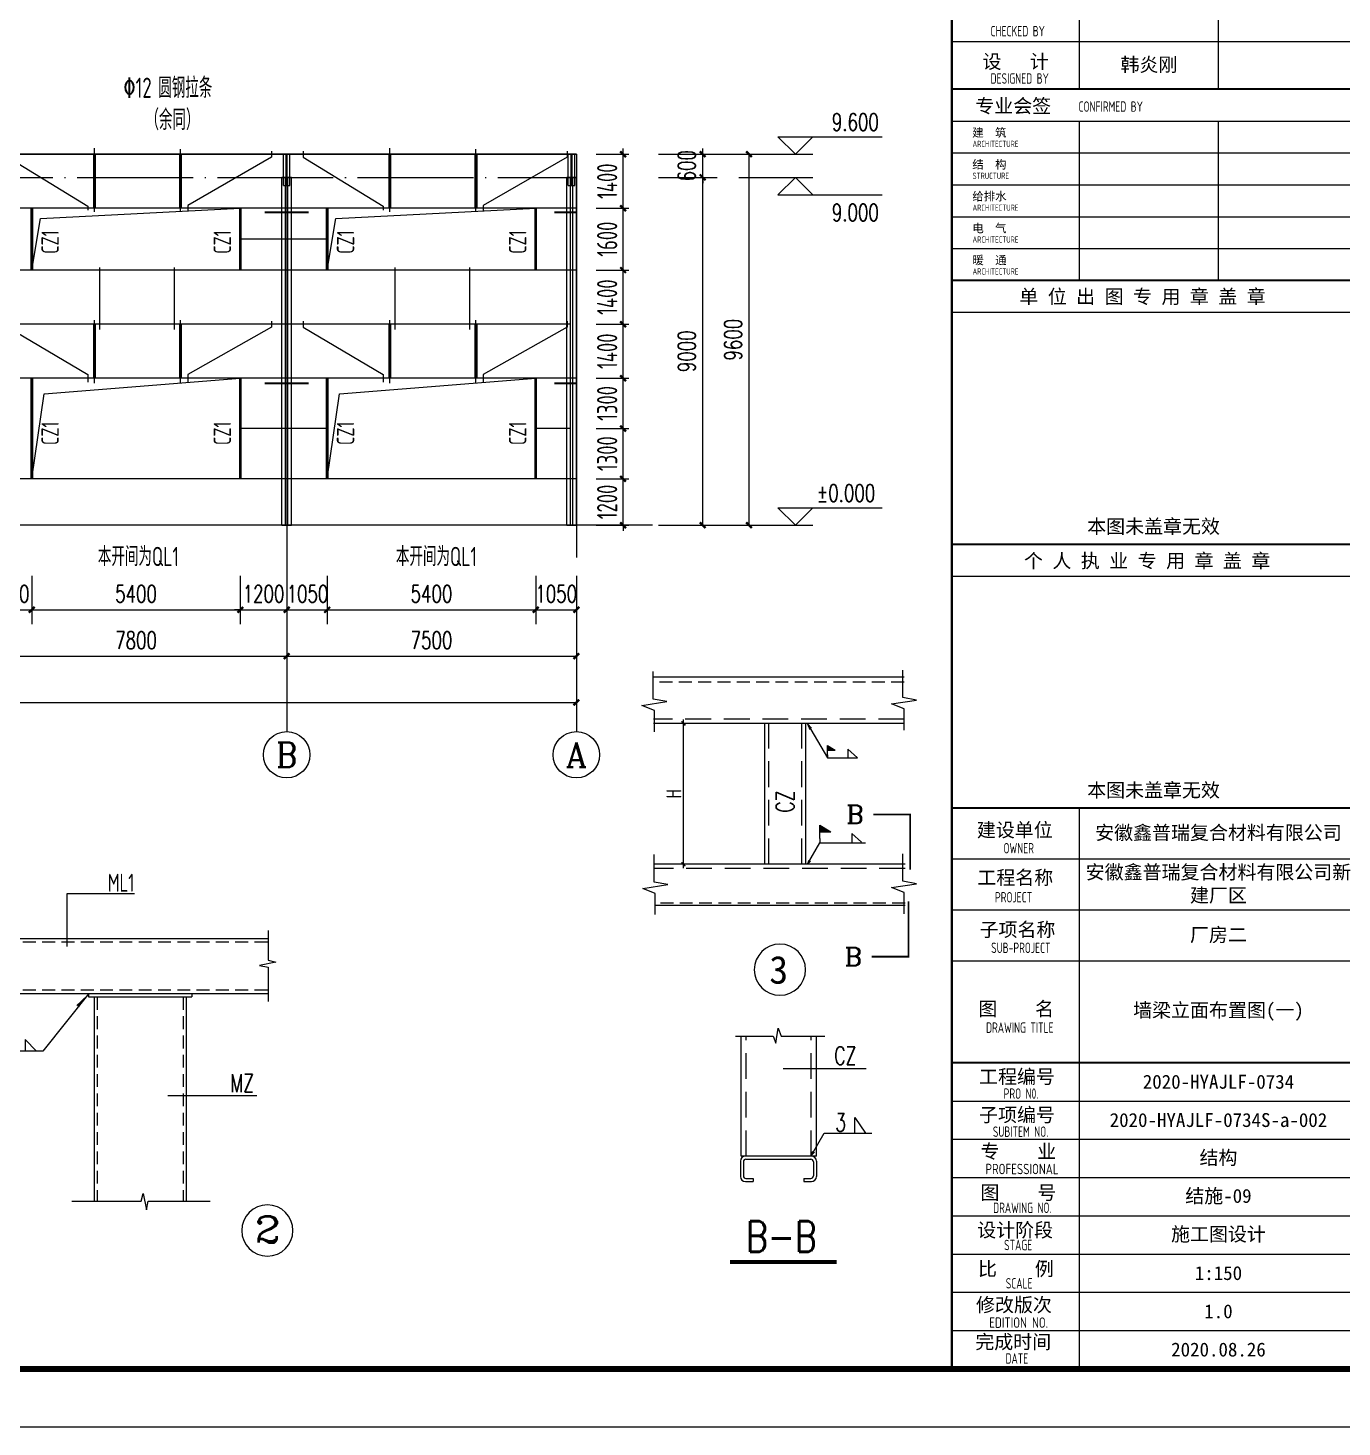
# Model space of a CAD drawing. Header units: millimetres. Extents: x 6950065 to 7140129, y 16284814 to 19754034.
# Drawn here: x 7009174 to 7043196, y 18151127 to 18187329 of the extents above; entities that cross this region are included whole.
import ezdxf
from ezdxf.enums import TextEntityAlignment as Align

# ---------------------------------------------------------------- set-up
doc = ezdxf.new("R2010")
doc.units = ezdxf.units.MM
doc.header["$LTSCALE"] = 1500
doc.header["$MEASUREMENT"] = 0
for name, pattern in [('DASHED', [0.75, 0.5, -0.25]), ('DASHED2', [0.375, 0.25, -0.125]), ('DOTE', [2.42, 2, -0.2, 0.02, -0.2]), ('HIDDEN', [0.375, 0.25, -0.125])]:
    doc.linetypes.add(name, pattern=pattern)
doc.layers.get('Defpoints').update_dxf_attribs({"color": 1})
for name, color, linetype in [('03', 3, 'Continuous'), ('AXIS_外部', 171, 'Continuous'), ('C型钢', 6, 'Continuous'), ('D', 7, 'Continuous'), ('dim', 7, 'Continuous'), ('GY_QZ', 4, 'Continuous'), ('HYTK-GK', 7, 'Continuous'), ('J', 7, 'DASHED2'), ('JI', 7, 'DASHED'), ('L3', 3, 'Continuous'), ('LI', 3, 'Continuous'), ('LS', 2, 'Continuous'), ('PUB_DIM', 161, 'Continuous'), ('PUB_TEXT', 7, 'Continuous'), ('PUB_TITLE', 4, 'Continuous'), ('S-TEXT', 7, 'Continuous'), ('TEXT', 7, 'Continuous'), ('TK', 4, 'Continuous'), ('屋面隅撑', 7, 'Continuous'), ('檩条拉条', 253, 'Continuous'), ('钢梁', 27, 'Continuous')]:
    doc.layers.add(name, color=color, linetype=linetype)
doc.styles.add('_TCH_AXIS', font='COMPLEX', dxfattribs={"bigfont": 'GBCBIG'})
doc.styles.add('_TCH_DIM', font='SIMPLEX', dxfattribs={"bigfont": 'GBCBIG'})
doc.styles.add('_TCH_DIM_T3', font='SIMPLEX', dxfattribs={"width": 0.705882, "bigfont": 'GBCBIG'})
doc.styles.add('_TXT', font='SIMPLEX.shx', dxfattribs={"width": 0.6})
doc.styles.add('COMP', font='COMPLEX.shx', dxfattribs={"bigfont": 'hztxt'})
doc.styles.add('ROMANS', font='romans', dxfattribs={"width": 0.65, "height": 231.275})
doc.styles.add('TSSD_Dimension', font='Tssdeng.shx', dxfattribs={"width": 0.7, "bigfont": 'hztxt.shx'})
doc.styles.add('TSSD_Label', font='Tssdeng.shx', dxfattribs={"width": 0.7, "bigfont": 'hztxt.shx'})
doc.styles.add('TSSD_REIN', font='tssdeng.shx', dxfattribs={"width": 0.7, "bigfont": 'tssdchn.shx'})
doc.styles.add('图签宋体', font='', dxfattribs={"height": 300})
doc.styles.get('图签宋体').set_extended_font_data('NSimSun')
doc.dimstyles.new('_TCH_ARCH&&150', dxfattribs={"dimtxt": 446.25, "dimasz": 150, "dimexe": 375, "dimexo": 450, "dimgap": 189.375, "dimtad": 1, "dimdec": 0, "dimzin": 0, "dimdsep": 46, "dimtxsty": '_TCH_DIM_T3', "dimblk": 'ARCHTICK', "dimcen": 0.09, "dimclrt": 7, "dimazin": 2, "dimtfac": 1, "dimtdec": 0, "dimtix": 1, "dimtmove": 2, "dimatfit": 3, "dimfxl": 0, "dimtolj": 1, "dimtzin": 0, "dimarcsym": 0})
doc.dimstyles.new('TSSD_150_150', dxfattribs={"dimtxt": 525, "dimasz": 150, "dimexe": 150, "dimexo": 375, "dimgap": 150, "dimtad": 1, "dimdec": 0, "dimzin": 0, "dimdsep": 46, "dimtxsty": 'TSSD_Dimension', "dimblk": 'ARCHTICK', "dimcen": 0, "dimdle": 150, "dimclrt": 7, "dimadec": 0, "dimazin": 0, "dimtfac": 1, "dimtdec": 0, "dimtix": 1, "dimtmove": 2, "dimatfit": 3, "dimfxl": 0, "dimtolj": 1, "dimtzin": 0, "dimarcsym": 0})

# ---------------------------------------------------------------- blocks, each defined once
blk = doc.blocks.new('23432423424242')
at = {"layer": '钢梁', "color": 4}
for p, q in [((1579435, -175582), (1579435, -174770)), ((1579435, -174770), (1579601, -174770)), ((1579505, -175582), (1579505, -174770)), ((1579531, -175582), (1579531, -174770)), ((1579601, -175582), (1579601, -174770)), ((1579435, -175582), (1579601, -175582))]:
    blk.add_line(p, q, dxfattribs=at)
at = {"layer": '钢梁'}
for p, q in [((1579393, -184370), (1579393, -175370)), ((1579643, -175370), (1579393, -175370)), ((1579488, -184370), (1579488, -175370)), ((1579548, -184370), (1579548, -175370)), ((1579643, -184370), (1579643, -175370)), ((1579393, -184370), (1579643, -184370)), ((1579393, -184370), (1579643, -184370))]:
    blk.add_line(p, q, dxfattribs=at)
blk = doc.blocks.new('GDHFHGFH')
for p, q in [((5358760, 18537038), (5358760, 18538681)), ((5360988, 18537046), (5360988, 18538657)), ((5358896, 18533985), (5358896, 18535591)), ((5360833, 18533985), (5360833, 18535591)), ((5358760, 18532598), (5358760, 18534232)), ((5360988, 18532606), (5360988, 18534232))]:
    blk.add_line(p, q)
for points in [[(5356517, 18538604), (5356517, 18538448), (5358586, 18537185), (5358586, 18537075)], [(5363347, 18538604), (5363347, 18538448), (5361175, 18537194), (5361175, 18537072)], [(5356517, 18534204), (5356517, 18534048), (5358586, 18532822), (5358586, 18532630)], [(5363347, 18534204), (5363347, 18534048), (5361175, 18532822), (5361175, 18532630)]]:
    blk.add_lwpolyline(points)
at = {"layer": '檩条拉条', "color": 2, "const_width": 80}
for points in [[(5358760, 18537126), (5358760, 18538526)], [(5360988, 18537126), (5360988, 18538526)], [(5358760, 18532726), (5358760, 18534126)], [(5360988, 18532726), (5360988, 18534126)]]:
    blk.add_lwpolyline(points, dxfattribs=at)
blk = doc.blocks.new('_ArchTick')
at = {"color": 0, "linetype": 'ByBlock', "const_width": 0.4}
blk.add_lwpolyline([(-0.5, -0.5), (0.5, 0.5)], dxfattribs=at)
blk = doc.blocks.new('*D124')
at = {"layer": 'Defpoints', "color": 0}
for p in [(7023512, 18175664), (7024582, 18175664), (7023512, 18174464)]:
    blk.add_point(p, dxfattribs=at)
at = {"layer": 'dim', "color": 0, "lineweight": -2}
for p, q in [((7023887, 18175664), (7024732, 18175664)), ((7024582, 18175664), (7024582, 18175814)), ((7024582, 18174464), (7024582, 18175664)), ((7023887, 18174464), (7024732, 18174464)), ((7024582, 18174464), (7024582, 18174314))]:
    blk.add_line(p, q, dxfattribs=at)
at = {"layer": 'dim', "color": 0, "lineweight": -2, "xscale": 150, "yscale": 150, "zscale": 150}
for p, rotation in [((7024582, 18175664), 270), ((7024582, 18174464), 90)]:
    blk.add_blockref('_ArchTick', p, dxfattribs=dict(at, rotation=rotation))
at = {"layer": 'dim', "color": 7, "insert": (7024170, 18175064), "char_height": 525, "attachment_point": 5, "rotation": 90, "style": 'TSSD_Dimension'}
blk.add_mtext('\\A1;1200', dxfattribs=at)
blk = doc.blocks.new('*D125')
at = {"layer": 'Defpoints', "color": 0}
for p in [(7023512, 18176964), (7024582, 18176964), (7023512, 18175664)]:
    blk.add_point(p, dxfattribs=at)
at = {"layer": 'dim', "color": 0, "lineweight": -2}
for p, q in [((7024582, 18175514), (7024582, 18177114)), ((7023887, 18176964), (7024732, 18176964)), ((7023887, 18175664), (7024732, 18175664))]:
    blk.add_line(p, q, dxfattribs=at)
at = {"layer": 'dim', "color": 0, "lineweight": -2, "xscale": 150, "yscale": 150, "zscale": 150}
for p, rotation in [((7024582, 18176964), 90), ((7024582, 18175664), 270)]:
    blk.add_blockref('_ArchTick', p, dxfattribs=dict(at, rotation=rotation))
at = {"layer": 'dim', "color": 7, "insert": (7024170, 18176314), "char_height": 525, "attachment_point": 5, "rotation": 90, "style": 'TSSD_Dimension'}
blk.add_mtext('\\A1;1300', dxfattribs=at)
blk = doc.blocks.new('*D126')
at = {"layer": 'Defpoints', "color": 0}
for p in [(7023512, 18178264), (7024582, 18178264), (7023512, 18176964)]:
    blk.add_point(p, dxfattribs=at)
at = {"layer": 'dim', "color": 0, "lineweight": -2}
for p, q in [((7023887, 18178264), (7024732, 18178264)), ((7024582, 18176814), (7024582, 18178414)), ((7023887, 18176964), (7024732, 18176964))]:
    blk.add_line(p, q, dxfattribs=at)
at = {"layer": 'dim', "color": 0, "lineweight": -2, "xscale": 150, "yscale": 150, "zscale": 150}
for p, rotation in [((7024582, 18178264), 90), ((7024582, 18176964), 270)]:
    blk.add_blockref('_ArchTick', p, dxfattribs=dict(at, rotation=rotation))
at = {"layer": 'dim', "color": 7, "insert": (7024170, 18177614), "char_height": 525, "attachment_point": 5, "rotation": 90, "style": 'TSSD_Dimension'}
blk.add_mtext('\\A1;1300', dxfattribs=at)
blk = doc.blocks.new('*D127')
at = {"layer": 'Defpoints', "color": 0}
for p in [(7023512, 18179664), (7024582, 18179664), (7023512, 18178264)]:
    blk.add_point(p, dxfattribs=at)
at = {"layer": 'dim', "color": 0, "lineweight": -2}
for p, q in [((7023887, 18179664), (7024732, 18179664)), ((7024582, 18178114), (7024582, 18179814)), ((7023887, 18178264), (7024732, 18178264))]:
    blk.add_line(p, q, dxfattribs=at)
at = {"layer": 'dim', "color": 0, "lineweight": -2, "xscale": 150, "yscale": 150, "zscale": 150}
for p, rotation in [((7024582, 18179664), 90), ((7024582, 18178264), 270)]:
    blk.add_blockref('_ArchTick', p, dxfattribs=dict(at, rotation=rotation))
at = {"layer": 'dim', "color": 7, "insert": (7024170, 18178964), "char_height": 525, "attachment_point": 5, "rotation": 90, "style": 'TSSD_Dimension'}
blk.add_mtext('\\A1;1400', dxfattribs=at)
blk = doc.blocks.new('*D128')
at = {"layer": 'Defpoints', "color": 0}
for p in [(7023512, 18181064), (7024582, 18181064), (7023512, 18179664)]:
    blk.add_point(p, dxfattribs=at)
at = {"layer": 'dim', "color": 0, "lineweight": -2}
for p, q in [((7023887, 18181064), (7024732, 18181064)), ((7024582, 18179514), (7024582, 18181214)), ((7023887, 18179664), (7024732, 18179664))]:
    blk.add_line(p, q, dxfattribs=at)
at = {"layer": 'dim', "color": 0, "lineweight": -2, "xscale": 150, "yscale": 150, "zscale": 150}
for p, rotation in [((7024582, 18181064), 90), ((7024582, 18179664), 270)]:
    blk.add_blockref('_ArchTick', p, dxfattribs=dict(at, rotation=rotation))
at = {"layer": 'dim', "color": 7, "insert": (7024170, 18180364), "char_height": 525, "attachment_point": 5, "rotation": 90, "style": 'TSSD_Dimension'}
blk.add_mtext('\\A1;1400', dxfattribs=at)
blk = doc.blocks.new('*D129')
at = {"layer": 'Defpoints', "color": 0}
for p in [(7023512, 18182664), (7024582, 18182664), (7023512, 18181064)]:
    blk.add_point(p, dxfattribs=at)
at = {"layer": 'dim', "color": 0, "lineweight": -2}
for p, q in [((7023887, 18182664), (7024732, 18182664)), ((7024582, 18180914), (7024582, 18182814)), ((7023887, 18181064), (7024732, 18181064))]:
    blk.add_line(p, q, dxfattribs=at)
at = {"layer": 'dim', "color": 0, "lineweight": -2, "xscale": 150, "yscale": 150, "zscale": 150}
for p, rotation in [((7024582, 18182664), 90), ((7024582, 18181064), 270)]:
    blk.add_blockref('_ArchTick', p, dxfattribs=dict(at, rotation=rotation))
at = {"layer": 'dim', "color": 7, "insert": (7024170, 18181864), "char_height": 525, "attachment_point": 5, "rotation": 90, "style": 'TSSD_Dimension'}
blk.add_mtext('\\A1;1600', dxfattribs=at)
blk = doc.blocks.new('*D1228')
at = {"layer": 'Defpoints', "color": 0}
for p in [(7023512, 18184064), (7024582, 18184064), (7023512, 18182664)]:
    blk.add_point(p, dxfattribs=at)
at = {"layer": 'dim', "color": 0, "lineweight": -2}
for p, q in [((7023887, 18184064), (7024732, 18184064)), ((7024582, 18182514), (7024582, 18184214)), ((7023887, 18182664), (7024732, 18182664))]:
    blk.add_line(p, q, dxfattribs=at)
at = {"layer": 'dim', "color": 0, "lineweight": -2, "xscale": 150, "yscale": 150, "zscale": 150}
for p, rotation in [((7024582, 18184064), 90), ((7024582, 18182664), 270)]:
    blk.add_blockref('_ArchTick', p, dxfattribs=dict(at, rotation=rotation))
at = {"layer": 'dim', "color": 7, "insert": (7024170, 18183364), "char_height": 525, "attachment_point": 5, "rotation": 90, "style": 'TSSD_Dimension'}
blk.add_mtext('\\A1;1400', dxfattribs=at)
blk = doc.blocks.new('*D145')
at = {"layer": 'AXIS_外部', "color": 0, "lineweight": -2}
for p, q in [((7015872, 18173156), (7015872, 18171899)), ((7016922, 18173156), (7016922, 18171899)), ((7015872, 18172274), (7016922, 18172274))]:
    blk.add_line(p, q, dxfattribs=at)
at = {"layer": 'Defpoints', "color": 0}
for p in [(7015872, 18173606), (7016922, 18173606), (7016922, 18172274)]:
    blk.add_point(p, dxfattribs=at)
at = {"layer": 'AXIS_外部', "color": 0, "lineweight": -2, "xscale": 150, "yscale": 150, "zscale": 150, "rotation": 180}
blk.add_blockref('_ArchTick', (7015872, 18172274), dxfattribs=at)
at = {"layer": 'AXIS_外部', "color": 0, "lineweight": -2, "xscale": 150, "yscale": 150, "zscale": 150}
blk.add_blockref('_ArchTick', (7016922, 18172274), dxfattribs=at)
at = {"layer": 'AXIS_外部', "color": 7, "insert": (7016411, 18172687), "char_height": 446.2, "attachment_point": 5, "style": '_TCH_DIM_T3'}
blk.add_mtext('\\A1;1050', dxfattribs=at)
blk = doc.blocks.new('*D146')
at = {"layer": 'AXIS_外部', "color": 0, "lineweight": -2}
for p, q in [((7016922, 18173156), (7016922, 18171899)), ((7022322, 18173156), (7022322, 18171899)), ((7016922, 18172274), (7022322, 18172274))]:
    blk.add_line(p, q, dxfattribs=at)
at = {"layer": 'Defpoints', "color": 0}
for p in [(7016922, 18173606), (7022322, 18173606), (7022322, 18172274)]:
    blk.add_point(p, dxfattribs=at)
at = {"layer": 'AXIS_外部', "color": 0, "lineweight": -2, "xscale": 150, "yscale": 150, "zscale": 150, "rotation": 180}
blk.add_blockref('_ArchTick', (7016922, 18172274), dxfattribs=at)
at = {"layer": 'AXIS_外部', "color": 0, "lineweight": -2, "xscale": 150, "yscale": 150, "zscale": 150}
blk.add_blockref('_ArchTick', (7022322, 18172274), dxfattribs=at)
at = {"layer": 'AXIS_外部', "color": 7, "insert": (7019622, 18172687), "char_height": 446.2, "attachment_point": 5, "style": '_TCH_DIM_T3'}
blk.add_mtext('\\A1;5400', dxfattribs=at)
blk = doc.blocks.new('*D147')
at = {"layer": 'AXIS_外部', "color": 0, "lineweight": -2}
for p, q in [((7022322, 18173156), (7022322, 18171899)), ((7023372, 18173156), (7023372, 18171899)), ((7022322, 18172274), (7023372, 18172274))]:
    blk.add_line(p, q, dxfattribs=at)
at = {"layer": 'Defpoints', "color": 0}
for p in [(7022322, 18173606), (7023372, 18173606), (7023372, 18172274)]:
    blk.add_point(p, dxfattribs=at)
at = {"layer": 'AXIS_外部', "color": 0, "lineweight": -2, "xscale": 150, "yscale": 150, "zscale": 150, "rotation": 180}
blk.add_blockref('_ArchTick', (7022322, 18172274), dxfattribs=at)
at = {"layer": 'AXIS_外部', "color": 0, "lineweight": -2, "xscale": 150, "yscale": 150, "zscale": 150}
blk.add_blockref('_ArchTick', (7023372, 18172274), dxfattribs=at)
at = {"layer": 'AXIS_外部', "color": 7, "insert": (7022851, 18172687), "char_height": 446.2, "attachment_point": 5, "style": '_TCH_DIM_T3'}
blk.add_mtext('\\A1;1050', dxfattribs=at)
blk = doc.blocks.new('*D154')
at = {"layer": 'AXIS_外部', "color": 0, "lineweight": -2}
for p, q in [((7008072, 18173156), (7008072, 18171899)), ((7009272, 18173156), (7009272, 18171899)), ((7008072, 18172274), (7007922, 18172274)), ((7008072, 18172274), (7009272, 18172274)), ((7009272, 18172274), (7009422, 18172274))]:
    blk.add_line(p, q, dxfattribs=at)
at = {"layer": 'Defpoints', "color": 0}
for p in [(7008072, 18173606), (7009272, 18173606), (7009272, 18172274)]:
    blk.add_point(p, dxfattribs=at)
at = {"layer": 'AXIS_外部', "color": 0, "lineweight": -2, "xscale": 150, "yscale": 150, "zscale": 150}
blk.add_blockref('_ArchTick', (7008072, 18172274), dxfattribs=at)
at = {"layer": 'AXIS_外部', "color": 0, "lineweight": -2, "xscale": 150, "yscale": 150, "zscale": 150, "rotation": 180}
blk.add_blockref('_ArchTick', (7009272, 18172274), dxfattribs=at)
at = {"layer": 'AXIS_外部', "color": 7, "insert": (7008672, 18172687), "char_height": 446.2, "attachment_point": 5, "style": '_TCH_DIM_T3'}
blk.add_mtext('\\A1;1200', dxfattribs=at)
blk = doc.blocks.new('*D155')
at = {"layer": 'AXIS_外部', "color": 0, "lineweight": -2}
for p, q in [((7009272, 18173156), (7009272, 18171899)), ((7014672, 18173156), (7014672, 18171899)), ((7009272, 18172274), (7014672, 18172274))]:
    blk.add_line(p, q, dxfattribs=at)
at = {"layer": 'Defpoints', "color": 0}
for p in [(7009272, 18173606), (7014672, 18173606), (7014672, 18172274)]:
    blk.add_point(p, dxfattribs=at)
at = {"layer": 'AXIS_外部', "color": 0, "lineweight": -2, "xscale": 150, "yscale": 150, "zscale": 150, "rotation": 180}
blk.add_blockref('_ArchTick', (7009272, 18172274), dxfattribs=at)
at = {"layer": 'AXIS_外部', "color": 0, "lineweight": -2, "xscale": 150, "yscale": 150, "zscale": 150}
blk.add_blockref('_ArchTick', (7014672, 18172274), dxfattribs=at)
at = {"layer": 'AXIS_外部', "color": 7, "insert": (7011972, 18172687), "char_height": 446.2, "attachment_point": 5, "style": '_TCH_DIM_T3'}
blk.add_mtext('\\A1;5400', dxfattribs=at)
blk = doc.blocks.new('*D156')
at = {"layer": 'AXIS_外部', "color": 0, "lineweight": -2}
for p, q in [((7014672, 18173156), (7014672, 18171899)), ((7015872, 18173156), (7015872, 18171899)), ((7014672, 18172274), (7014522, 18172274)), ((7014672, 18172274), (7015872, 18172274)), ((7015872, 18172274), (7016022, 18172274))]:
    blk.add_line(p, q, dxfattribs=at)
at = {"layer": 'Defpoints', "color": 0}
for p in [(7014672, 18173606), (7015872, 18173606), (7015872, 18172274)]:
    blk.add_point(p, dxfattribs=at)
at = {"layer": 'AXIS_外部', "color": 0, "lineweight": -2, "xscale": 150, "yscale": 150, "zscale": 150}
blk.add_blockref('_ArchTick', (7014672, 18172274), dxfattribs=at)
at = {"layer": 'AXIS_外部', "color": 0, "lineweight": -2, "xscale": 150, "yscale": 150, "zscale": 150, "rotation": 180}
blk.add_blockref('_ArchTick', (7015872, 18172274), dxfattribs=at)
at = {"layer": 'AXIS_外部', "color": 7, "insert": (7015272, 18172687), "char_height": 446.2, "attachment_point": 5, "style": '_TCH_DIM_T3'}
blk.add_mtext('\\A1;1200', dxfattribs=at)
blk = doc.blocks.new('421SWSSSS')
blk.add_line((8045775, 20746693), (8043188, 20746693))
at = {"const_width": 52.3}
blk.add_lwpolyline([(8045337, 20742767, 1), (8046830, 20742767, 1)], format="xyb", close=True, dxfattribs=at)
at = {"layer": '03'}
for p, q in [((8040252, 20751036), (8040252, 20752580)), ((8040252, 20752580), (8042213, 20752580)), ((8038399, 20751506), (8038399, 20750635)), ((8046102, 20751506), (8046102, 20750635)), ((8038399, 20751271), (8046102, 20751271)), ((8038399, 20750635), (8038624, 20750579)), ((8046102, 20750635), (8046328, 20750579)), ((8038624, 20750579), (8038148, 20750482)), ((8038148, 20750482), (8038399, 20750434)), ((8038399, 20750434), (8038399, 20749431)), ((8046328, 20750579), (8045851, 20750482)), ((8045851, 20750482), (8046102, 20750434)), ((8046102, 20750434), (8046102, 20749431)), ((8038399, 20749672), (8046102, 20749672)), ((8040885, 20749672), (8039545, 20747992)), ((8040872, 20749672), (8040872, 20749571)), ((8040872, 20749571), (8043882, 20749571)), ((8041039, 20749571), (8041039, 20743619)), ((8043715, 20749571), (8043715, 20743619)), ((8043882, 20749672), (8043882, 20749571)), ((8039027, 20748327), (8039027, 20747992)), ((8039361, 20747992), (8039027, 20748327)), ((8039545, 20747992), (8037582, 20747992)), ((8042409, 20743619), (8042465, 20743844)), ((8042465, 20743844), (8042562, 20743368)), ((8040384, 20743619), (8042409, 20743619)), ((8042562, 20743368), (8042610, 20743619)), ((8042610, 20743619), (8044417, 20743619))]:
    blk.add_line(p, q, dxfattribs=at)
at = {"layer": '03', "linetype": 'HIDDEN'}
for p, q in [((8038399, 20751170), (8046102, 20751170)), ((8038399, 20749772), (8046102, 20749772)), ((8041123, 20749571), (8041123, 20743619)), ((8043631, 20749571), (8043631, 20743619))]:
    blk.add_line(p, q, dxfattribs=at)
at = {"layer": '03'}
blk.add_lwpolyline([(8040885, 20749672, 0, 100, 0), (8040559, 20749296, 100, 100, 0)], format="xyseb", dxfattribs=at)
at = {"style": 'COMP', "width": 2.333333}
blk.add_attdef('2', text='', height=762, dxfattribs=at).set_placement((8045712, 20742420), (8046473, 20742420), align=Align.FIT)
at = {"layer": 'L3', "style": 'ROMANS'}
for s, height, width, p in [('3', 502, 0.8, (8038369, 20748118)), ('MZ', 525, 0.7, (8045001, 20746797))]:
    blk.add_text(s, height=height, dxfattribs=dict(at, width=width)).set_placement(p)
at = {"layer": 'TEXT', "style": 'TSSD_REIN', "width": 0.7}
blk.add_text('ML1', height=525, dxfattribs=at).set_placement((8041437, 20752629, 0))
blk = doc.blocks.new('XHFY')
for p, q in [((0, 2.53), (0, 4.03)), ((0, 4.03), (2.5, 2.53)), ((0, 1.03), (0, 2.53)), ((0, 2.53), (2.5, 2.53)), ((0, 1.03), (0, 0))]:
    blk.add_line(p, q)
for points in [[(2.5, 2.53), (0, 2.53), (0, 4.03), (2.5, 2.53)], [(0, 4.03), (2.5, 2.53), (0, 4.03), (2.5, 2.53)], [(2.5, 2.53), (0, 2.53), (0, 4.03), (0, 2.53)]]:
    blk.add_solid(points)
blk = doc.blocks.new('_SECTION')
at = {"const_width": 0.1}
blk.add_lwpolyline([(2, 0), (0, 0), (0, 3)], dxfattribs=at)
at = {"style": 'COMP'}
blk.add_attdef('A', text='', height=1, dxfattribs=at).set_placement((3, 0), align=Align.MIDDLE)
blk = doc.blocks.new('W34W4WAQ3WQWQ')
for p, q in [((8054523, 20765844), (8056646, 20765844)), ((8056646, 20765844), (8061824, 20765844)), ((8061824, 20764486), (8054523, 20764486)), ((8057764, 20760383), (8057764, 20764486)), ((8058962, 20760383), (8058962, 20764486)), ((8061850, 20760383), (8054549, 20760383)), ((8061850, 20759185), (8054549, 20759185)), ((8057078, 20751887), (8057078, 20755377)), ((8059268, 20751887), (8059268, 20755377)), ((8059268, 20751887), (8057078, 20751887)), ((8057053, 20751739), (8057053, 20751296)), ((8057141, 20751724), (8057141, 20751311)), ((8057215, 20751798), (8059105, 20751798)), ((8059179, 20751724), (8059179, 20751311)), ((8059268, 20751739), (8059268, 20751296)), ((8057200, 20751148), (8057422, 20751148)), ((8057215, 20751237), (8057422, 20751237)), ((8057422, 20751237), (8057422, 20751148)), ((8058898, 20751237), (8058898, 20751148)), ((8058898, 20751237), (8059105, 20751237)), ((8058898, 20751148), (8059120, 20751148))]:
    blk.add_line(p, q)
at = {"const_width": 52.3}
blk.add_lwpolyline([(8057458, 20757315, 1), (8058951, 20757315, 1)], format="xyb", close=True, dxfattribs=at)
at = {"const_width": 111}
blk.add_lwpolyline([(8056747, 20748803), (8059857, 20748803)], dxfattribs=at)
for centre, radius, start, end in [((8056646, 20765844), 0.128, 0, 90), ((8056774, 20765844), 0.128, 90, 180), ((8057200, 20751739), 148, 90, 180), ((8059120, 20751739), 148, 0, 90), ((8057215, 20751724), 73.8, 90, 180), ((8059105, 20751724), 73.8, 0, 90), ((8057200, 20751296), 148, 180, 270), ((8057215, 20751311), 73.8, 180, 270), ((8059105, 20751311), 73.8, 270, 0), ((8059120, 20751296), 148, 270, 0)]:
    blk.add_arc(centre, radius, start, end)
at = {"layer": 'D'}
for p, q in [((8054514, 20765191), (8054514, 20765994)), ((8061785, 20765238), (8061785, 20766040)), ((8054185, 20765009), (8054915, 20765119)), ((8054550, 20764863), (8054185, 20765009)), ((8054550, 20764243), (8054550, 20764863)), ((8061457, 20765056), (8062187, 20765165)), ((8061822, 20764910), (8061457, 20765056)), ((8062187, 20765165), (8061785, 20765238)), ((8061822, 20764290), (8061822, 20764910)), ((8059012, 20764475), (8059074, 20764303)), ((8059012, 20764475), (8059127, 20764348)), ((8059012, 20764475), (8059587, 20763479)), ((8054538, 20759865), (8054538, 20760667)), ((8061785, 20759889), (8061785, 20760691)), ((8054209, 20759682), (8054939, 20759792)), ((8054574, 20759537), (8054209, 20759682)), ((8054939, 20759792), (8054538, 20759865)), ((8061457, 20759706), (8062187, 20759816)), ((8061822, 20759561), (8061457, 20759706)), ((8062187, 20759816), (8061785, 20759889)), ((8061822, 20758941), (8061822, 20759561)), ((8054574, 20758917), (8054574, 20759537)), ((8058088, 20755171), (8058150, 20755610)), ((8058150, 20755610), (8058243, 20755377)), ((8056909, 20755377), (8058010, 20755377)), ((8058010, 20755377), (8058088, 20755171)), ((8058243, 20755377), (8059513, 20755377)), ((8058295, 20754438), (8060718, 20754438))]:
    blk.add_line(p, q, dxfattribs=at)
at = {"layer": 'dim'}
for p, q in [((8055686, 20764486), (8055283, 20764486)), ((8055395, 20760270), (8055395, 20764599)), ((8059587, 20763479), (8060465, 20763479)), ((8059011, 20760383), (8059371, 20761005)), ((8059371, 20761005), (8060698, 20761005)), ((8055686, 20760383), (8055283, 20760383)), ((8059011, 20760383), (8059052, 20760501)), ((8059011, 20760383), (8059093, 20760474)), ((8059123, 20751912), (8059492, 20752551)), ((8059492, 20752551), (8060879, 20752551)), ((8059123, 20751912), (8059165, 20752033)), ((8059123, 20751912), (8059208, 20752005))]:
    blk.add_line(p, q, dxfattribs=at)
blk.add_arc((8059587, 20763479), 0.16, 210, 270, dxfattribs=at)
at = {"layer": 'J'}
for p, q in [((8061824, 20765684), (8054523, 20765684)), ((8061850, 20759247), (8054549, 20759247))]:
    blk.add_line(p, q, dxfattribs=at)
at = {"layer": 'JI'}
for p, q in [((8061824, 20764606), (8054523, 20764606)), ((8057878, 20760383), (8057878, 20764486)), ((8058843, 20760383), (8058843, 20764486)), ((8061850, 20760263), (8054549, 20760263)), ((8057226, 20751887), (8057226, 20755377)), ((8059112, 20751887), (8059112, 20755377))]:
    blk.add_line(p, q, dxfattribs=at)
at = {"layer": 'LI'}
for p, q in [((8060186, 20763735), (8060465, 20763479)), ((8060186, 20763735), (8060186, 20763479)), ((8060299, 20761282), (8060578, 20761027)), ((8060299, 20761282), (8060299, 20761026)), ((8060385, 20753007), (8060702, 20752551)), ((8060385, 20752551), (8060385, 20753007))]:
    blk.add_line(p, q, dxfattribs=at)
at = {"layer": 'PUB_DIM'}
blk.add_line((8054915, 20765119), (8054514, 20765191), dxfattribs=at)
for p, xscale, yscale, zscale in [((8059587, 20763479), 89.45101604796938, 89.45101604610683, 89.45101603722333), ((8059371, 20761005), 127.7871657833458, 127.7871657833457, 127.7871657674623)]:
    blk.add_blockref('XHFY', p, dxfattribs=dict(xscale=xscale, yscale=yscale, zscale=zscale))
at = {"layer": 'dim', "xscale": 112.5, "yscale": 112.5, "zscale": 112.5}
for p, rotation in [((8055395, 20764486), 90), ((8055395, 20760383), 270)]:
    blk.add_blockref('_ArchTick', p, dxfattribs=dict(at, rotation=rotation))
at = {"layer": 'PUB_DIM'}
ref = blk.add_blockref('_SECTION', (8061999, 20761835), dxfattribs=dict(at, xscale=536.1707520615312, yscale=536.1707520633936, zscale=536.1707519999995, rotation=180))
ref.add_attrib('A', 'B', dxfattribs={"layer": '0', "height": 536, "style": 'COMP'}).set_placement((8060390, 20761835), align=Align.MIDDLE)
at = {"layer": 'PUB_DIM', "extrusion": (0, 0, -1)}
ref = blk.add_blockref('_SECTION', (-8061950, 20757694), dxfattribs=dict(at, xscale=536.1707520615312, yscale=536.1707520633936, zscale=-536.1707519999995))
ref.add_attrib('A', 'B', dxfattribs={"layer": '0', "height": 536, "style": 'COMP'}).set_placement((8060341, 20757694), align=Align.MIDDLE)
at = {"style": 'COMP', "width": 2.333333}
blk.add_attdef('3', text='', height=762, dxfattribs=at).set_placement((8057816, 20756931), (8058577, 20756931), align=Align.FIT)
at = {"layer": 'dim', "color": 7, "insert": (8055114, 20762435), "char_height": 450, "attachment_point": 5, "rotation": 90, "style": 'TSSD_Dimension'}
blk.add_mtext('\\A1;H', dxfattribs=at)
at = {"layer": 'L3', "style": 'ROMANS', "width": 0.7}
blk.add_text('CZ', height=525, rotation=90, dxfattribs=at).set_placement((8058616, 20761886))
for s, p in [('CZ', (8059787, 20754548)), ('3', (8059817, 20752606))]:
    blk.add_text(s, height=525, dxfattribs=at).set_placement(p)
at = {"layer": 'PUB_TEXT', "style": '_TXT', "width": 0.8}
blk.add_text('B-B', height=884.7, dxfattribs=at).set_placement((8057215, 20749105))
blk = doc.blocks.new('GeYuanFrame_60728603', base_point=(18.76, 4.34))
at = {"layer": 'PUB_TITLE'}
for points in [[(554.76, 235.14), (554.76, 292.54)], [(578.76, 235.14), (578.76, 292.54)], [(554.76, 202.14), (554.76, 229.64)], [(578.76, 202.14), (578.76, 229.64)], [(554.76, 14.34), (554.76, 111.14)]]:
    blk.add_lwpolyline(points, dxfattribs=at)
at = {"layer": 'TK'}
for p, q in [((532.76, 243.34), (602.76, 243.34)), ((532.76, 235.14), (602.76, 235.14)), ((532.76, 235.14), (602.76, 235.14)), ((532.76, 102.34), (602.76, 102.34)), ((532.76, 93.54), (602.76, 93.54)), ((532.76, 84.74), (554.76, 84.74)), ((532.76, 84.74), (602.76, 84.74)), ((532.76, 67.18), (602.76, 67.18)), ((532.76, 67.14), (602.76, 67.14)), ((532.76, 60.58), (602.76, 60.58)), ((532.76, 53.98), (602.76, 53.98)), ((532.76, 47.38), (602.76, 47.38)), ((532.76, 40.78), (602.76, 40.78)), ((532.76, 34.18), (602.76, 34.18)), ((532.76, 27.58), (602.76, 27.58)), ((532.76, 20.98), (602.76, 20.98)), ((532.76, 14.34), (602.76, 14.34))]:
    blk.add_line(p, q, dxfattribs=at)
for points in [[(18.76, 424.34), (612.76, 424.34), (612.76, 4.34), (18.76, 4.34), (18.76, 424.34)], [(532.76, 235.14), (602.76, 235.14)], [(532.76, 229.64), (602.76, 229.64)], [(532.76, 224.14), (602.76, 224.14)], [(532.76, 218.64), (602.76, 218.64)], [(532.76, 213.14), (602.76, 213.14)], [(532.76, 207.64), (602.76, 207.64)], [(532.76, 202.14), (602.76, 202.14)], [(532.76, 196.64), (602.76, 196.64)], [(532.76, 151.14), (602.76, 151.14)]]:
    blk.add_lwpolyline(points, dxfattribs=at)
at = {"layer": 'TK', "const_width": 1}
blk.add_lwpolyline([(602.76, 414.34), (43.76, 414.34), (43.76, 14.34), (602.76, 14.34)], close=True, dxfattribs=at)
at = {"layer": 'TK'}
for points, const_width in [([(532.76, 414.34), (532.76, 14.34)], 0.4), ([(532.76, 235.14), (602.76, 235.14)], 0.35), ([(532.76, 202.14), (602.76, 202.14)], 0.35), ([(532.76, 156.64), (602.76, 156.64)], 0.35), ([(532.76, 111.14), (602.76, 111.14)], 0.35), ([(532.76, 67.18), (602.76, 67.18)], 0.35)]:
    blk.add_lwpolyline(points, dxfattribs=dict(at, const_width=const_width))
at = {"layer": 'TK', "style": 'TSSD_REIN'}
for s, height, width, p in [('CHECKED BY', 1.8, 0.7, (539.42, 244.25)), ('DESIGNED BY', 1.8, 0.7, (539.43, 236.08)), ('CONFIRMED BY', 1.8, 0.7, (554.61, 231.23)), ('ARCHITECTURE', 1.08, 0.7, (536.32, 225.15)), ('STRUCTURE', 1.08, 0.7, (536.32, 219.65)), ('ARCHITECTURE', 1.08, 0.7, (536.32, 214.15)), ('ARCHITECTURE', 1.08, 0.7, (536.32, 208.65)), ('ARCHITECTURE', 1.08, 0.7, (536.32, 203.15)), ('OWNER', 1.8, 0.7, (541.65, 103.29)), ('PROJECT', 1.8, 0.7, (540.19, 94.83)), ('SUB-PROJECT', 1.8, 0.7, (539.53, 86.11)), ('DRAWING TITLE', 1.8, 0.7, (538.64, 72.34)), ('PRO N0.', 1.8, 0.7, (541.68, 60.96)), ('SUBITEM NO.', 1.8, 0.7, (539.82, 54.39)), ('PROFESSIONAL', 1.8, 0.8, (538.55, 47.95)), ('DRAWING NO.', 1.8, 0.7, (539.86, 41.26)), ('STAGE', 1.8, 0.7, (541.76, 34.84)), ('SCALE', 1.8, 0.7, (542.05, 28.23)), ('EDITION NO.', 1.8, 0.8, (539.2, 21.45)), ('DATE', 1.8, 0.7, (542, 15.26))]:
    blk.add_text(s, height=height, dxfattribs=dict(at, width=width)).set_placement(p)
at = {"layer": 'TK', "style": '图签宋体'}
for s, height, p in [('设   计', 2.4, (538.03, 238.7)), ('专业会签', 2.4, (536.79, 231.05)), ('建  筑', 1.44, (536.28, 226.92)), ('结  构', 1.44, (536.28, 221.42)), ('给排水', 1.44, (536.28, 215.92)), ('电  气', 1.44, (536.28, 210.42)), ('暖  通', 1.44, (536.28, 204.92)), ('单 位 出 图 专 用 章 盖 章', 2.4, (544.39, 198.16)), ('本图未盖章无效', 2.4, (556.1, 158.51)), ('个 人 执 业 专 用 章 盖 章', 2.4, (545.19, 152.58)), ('本图未盖章无效', 2.4, (556.1, 113.01)), ('建设单位', 2.4, (537.06, 106.14)), ('工程名称', 2.4, (537.14, 97.93)), ('子项名称', 2.4, (537.52, 88.95)), ('图    名', 2.4, (537.3, 75.3)), ('工程编号', 2.4, (537.44, 63.58)), ('子项编号', 2.4, (537.44, 57)), ('专    业', 2.4, (537.68, 50.69)), ('图    号', 2.4, (537.69, 43.58)), ('设计阶段', 2.4, (537.12, 37.12)), ('比    例', 2.4, (537.26, 30.44)), ('修改版次', 2.4, (536.91, 24.22)), ('完成时间', 2.4, (536.79, 17.83))]:
    blk.add_text(s, height=height, dxfattribs=at).set_placement(p)
at = {"layer": 'TK', "char_height": 2.4, "attachment_point": 5, "style": '图签宋体'}
for s, insert, width in [('韩炎刚', (566.76, 239.24), 24), ('安徽鑫普瑞复合材料有限公司', (578.76, 106.74), 48), ('安徽鑫普瑞复合材料有限公司新建厂区', (578.76, 97.94), 48), ('厂房二', (578.76, 89.14), 48), ('墙梁立面布置图(一)', (578.76, 75.94), 48), ('2020-HYAJLF-0734', (578.76, 63.88), 48), ('2020-HYAJLF-0734S-a-002', (578.76, 57.28), 48), ('结构', (578.76, 50.68), 48), ('结施-09', (578.76, 44.08), 48), ('施工图设计', (578.76, 37.48), 48), ('1:150', (578.76, 30.88), 48), ('1.0', (578.76, 24.28), 48), ('2020.08.26', (578.76, 17.69), 48)]:
    blk.add_mtext(s, dxfattribs=dict(at, insert=insert, width=width))
blk = doc.blocks.new('*D1564')
at = {"layer": 'Defpoints', "color": 0}
for p in [(7025048, 18184064), (7027843, 18184064), (7025048, 18174464)]:
    blk.add_point(p, dxfattribs=at)
at = {"layer": 'PUB_DIM', "color": 0, "lineweight": -2}
for p, q in [((7025498, 18184064), (7028218, 18184064)), ((7027843, 18174464), (7027843, 18184064)), ((7025498, 18174464), (7028218, 18174464))]:
    blk.add_line(p, q, dxfattribs=at)
at = {"layer": 'PUB_DIM', "color": 0, "lineweight": -2, "xscale": 150, "yscale": 150, "zscale": 150}
for p, rotation in [((7027843, 18184064), 90), ((7027843, 18174464), 270)]:
    blk.add_blockref('_ArchTick', p, dxfattribs=dict(at, rotation=rotation))
at = {"layer": 'PUB_DIM', "color": 7, "insert": (7027430, 18179264), "char_height": 446.2, "attachment_point": 5, "rotation": 90, "style": '_TCH_DIM_T3'}
blk.add_mtext('\\A1;9600', dxfattribs=at)
blk = doc.blocks.new('*D1565')
at = {"layer": 'Defpoints', "color": 0}
for p in [(7025048, 18183464), (7026643, 18183464), (7025048, 18174464)]:
    blk.add_point(p, dxfattribs=at)
at = {"layer": 'PUB_DIM', "color": 0, "lineweight": -2}
for p, q in [((7025498, 18183464), (7027018, 18183464)), ((7026643, 18174464), (7026643, 18183464)), ((7025498, 18174464), (7027018, 18174464))]:
    blk.add_line(p, q, dxfattribs=at)
at = {"layer": 'PUB_DIM', "color": 0, "lineweight": -2, "xscale": 150, "yscale": 150, "zscale": 150}
for p, rotation in [((7026643, 18183464), 90), ((7026643, 18174464), 270)]:
    blk.add_blockref('_ArchTick', p, dxfattribs=dict(at, rotation=rotation))
at = {"layer": 'PUB_DIM', "color": 7, "insert": (7026230, 18178964), "char_height": 446.2, "attachment_point": 5, "rotation": 90, "style": '_TCH_DIM_T3'}
blk.add_mtext('\\A1;9000', dxfattribs=at)
blk = doc.blocks.new('*D1566')
at = {"layer": 'Defpoints', "color": 0}
for p in [(7025048, 18184064), (7026643, 18184064), (7025048, 18183464)]:
    blk.add_point(p, dxfattribs=at)
at = {"layer": 'PUB_DIM', "color": 0, "lineweight": -2}
for p, q in [((7025498, 18184064), (7027018, 18184064)), ((7026643, 18184064), (7026643, 18184214)), ((7026643, 18183464), (7026643, 18184064)), ((7025498, 18183464), (7027018, 18183464)), ((7026643, 18183464), (7026643, 18183314))]:
    blk.add_line(p, q, dxfattribs=at)
at = {"layer": 'PUB_DIM', "color": 0, "lineweight": -2, "xscale": 150, "yscale": 150, "zscale": 150}
for p, rotation in [((7026643, 18184064), 270), ((7026643, 18183464), 90)]:
    blk.add_blockref('_ArchTick', p, dxfattribs=dict(at, rotation=rotation))
at = {"layer": 'PUB_DIM', "color": 7, "insert": (7026230, 18183764), "char_height": 446.2, "attachment_point": 5, "rotation": 90, "style": '_TCH_DIM_T3'}
blk.add_mtext('\\A1;600', dxfattribs=at)
blk = doc.blocks.new('*D1567')
at = {"layer": 'AXIS_外部', "color": 0, "lineweight": -2}
for p, q in [((7015872, 18172714), (7015872, 18170699)), ((7023372, 18172714), (7023372, 18170699)), ((7015872, 18171074), (7023372, 18171074))]:
    blk.add_line(p, q, dxfattribs=at)
at = {"layer": 'Defpoints', "color": 0}
for p in [(7015872, 18173164), (7023372, 18173164), (7023372, 18171074)]:
    blk.add_point(p, dxfattribs=at)
at = {"layer": 'AXIS_外部', "color": 0, "lineweight": -2, "xscale": 150, "yscale": 150, "zscale": 150, "rotation": 180}
blk.add_blockref('_ArchTick', (7015872, 18171074), dxfattribs=at)
at = {"layer": 'AXIS_外部', "color": 0, "lineweight": -2, "xscale": 150, "yscale": 150, "zscale": 150}
blk.add_blockref('_ArchTick', (7023372, 18171074), dxfattribs=at)
at = {"layer": 'AXIS_外部', "color": 7, "insert": (7019622, 18171487), "char_height": 446.2, "attachment_point": 5, "style": '_TCH_DIM_T3'}
blk.add_mtext('\\A1;7500', dxfattribs=at)
blk = doc.blocks.new('*D1568')
at = {"layer": 'AXIS_外部', "color": 0, "lineweight": -2}
for p, q in [((7008072, 18172714), (7008072, 18170699)), ((7015872, 18172714), (7015872, 18170699)), ((7008072, 18171074), (7015872, 18171074))]:
    blk.add_line(p, q, dxfattribs=at)
at = {"layer": 'Defpoints', "color": 0}
for p in [(7008072, 18173164), (7015872, 18173164), (7015872, 18171074)]:
    blk.add_point(p, dxfattribs=at)
at = {"layer": 'AXIS_外部', "color": 0, "lineweight": -2, "xscale": 150, "yscale": 150, "zscale": 150, "rotation": 180}
blk.add_blockref('_ArchTick', (7008072, 18171074), dxfattribs=at)
at = {"layer": 'AXIS_外部', "color": 0, "lineweight": -2, "xscale": 150, "yscale": 150, "zscale": 150}
blk.add_blockref('_ArchTick', (7015872, 18171074), dxfattribs=at)
at = {"layer": 'AXIS_外部', "color": 7, "insert": (7011972, 18171487), "char_height": 446.2, "attachment_point": 5, "style": '_TCH_DIM_T3'}
blk.add_mtext('\\A1;7800', dxfattribs=at)
blk = doc.blocks.new('*D1577')
at = {"layer": 'AXIS_外部', "color": 0, "lineweight": -2}
for p, q in [((6969372, 18171514), (6969372, 18169499)), ((7023372, 18171514), (7023372, 18169499)), ((6969372, 18169874), (7023372, 18169874))]:
    blk.add_line(p, q, dxfattribs=at)
at = {"layer": 'Defpoints', "color": 0}
for p in [(6969372, 18171964), (7023372, 18171964), (7023372, 18169874)]:
    blk.add_point(p, dxfattribs=at)
at = {"layer": 'AXIS_外部', "color": 0, "lineweight": -2, "xscale": 150, "yscale": 150, "zscale": 150, "rotation": 180}
blk.add_blockref('_ArchTick', (6969372, 18169874), dxfattribs=at)
at = {"layer": 'AXIS_外部', "color": 0, "lineweight": -2, "xscale": 150, "yscale": 150, "zscale": 150}
blk.add_blockref('_ArchTick', (7023372, 18169874), dxfattribs=at)
at = {"layer": 'AXIS_外部', "color": 7, "insert": (6996372, 18170287), "char_height": 446.2, "attachment_point": 5, "style": '_TCH_DIM_T3'}
blk.add_mtext('\\A1;54000', dxfattribs=at)

msp = doc.modelspace()

# ---------------------------------------------------------------- linework, layer by layer
at = {"layer": 'AXIS_外部'}
for p, q in [((7015872.1, 18171672.5), (7015872.1, 18169122.5)), ((7023372.1, 18171672.5), (7023372.1, 18169122.5))]:
    msp.add_line(p, q, dxfattribs=at)
for centre in [(7015872.1, 18168522.5), (7023372.1, 18168522.5)]:
    msp.add_circle(centre, 600, dxfattribs=at)
at = {"layer": 'C型钢', "color": 3}
msp.add_lwpolyline([(6969372.1, 18184063.7), (7023372.1, 18184063.7)], dxfattribs=at)
at = {"layer": 'C型钢', "color": 3, "const_width": 75}
for points in [[(7009272.1, 18182663.7), (7009272.1, 18181063.7)], [(7014672.1, 18182663.7), (7014672.1, 18181063.7)], [(7016920.1, 18182663.7), (7016920.1, 18181063.7)], [(7022320.1, 18182663.7), (7022320.1, 18181063.7)], [(7009272.1, 18178263.7), (7009272.1, 18175663.7)], [(7014672.1, 18178263.7), (7014672.1, 18175663.7)], [(7016920.1, 18178263.7), (7016920.1, 18175663.7)], [(7022320.1, 18178263.7), (7022320.1, 18175663.7)]]:
    msp.add_lwpolyline(points, dxfattribs=at)
at = {"layer": 'Defpoints'}
for p, q in [((7015872.1, 18184063.7), (7015872.1, 18173053)), ((7023372.1, 18184063.7), (7023372.1, 18173623.4))]:
    msp.add_line(p, q, dxfattribs=at)
at = {"layer": 'Defpoints', "color": 6}
for p, q in [((7023372.1, 18175663.7), (7007822.1, 18175663.7)), ((7025340.3, 18174463.7), (6967296.8, 18174463.7))]:
    msp.add_line(p, q, dxfattribs=at)
for points in [[(7023372.1, 18184063.7), (6969372.1, 18184063.7)], [(7023372.1, 18182663.7), (6969372.1, 18182663.7)], [(7016920.1, 18181863.7), (7014672.1, 18181863.7)], [(7023372.1, 18181063.7), (6969372.1, 18181063.7)], [(7023217.1, 18179663.7), (7008072.1, 18179663.7)], [(7023372.1, 18178263.7), (7000911.7, 18178263.7)], [(7016920.1, 18176963.7), (7014672.1, 18176963.7)], [(7023217.1, 18176963.7), (7022320.1, 18176963.7)]]:
    msp.add_lwpolyline(points, dxfattribs=at)
at = {"layer": 'Defpoints', "color": 8, "linetype": 'DOTE'}
msp.add_lwpolyline([(6966889.4, 18183463.7), (7023372.1, 18183463.7)], dxfattribs=at)
at = {"layer": 'GY_QZ', "color": 3}
for points in [[(7009272.1, 18181063.7), (7009496.4, 18182402.2), (7014672.1, 18182663.7)], [(7016920.1, 18181063.7), (7017144.4, 18182402.2), (7022320.1, 18182663.7)], [(7009272.1, 18175663.7), (7009591.9, 18177859.3), (7014672.1, 18178263.7)], [(7016920.1, 18175663.7), (7017239.9, 18177859.3), (7022320.1, 18178263.7)]]:
    msp.add_lwpolyline(points, dxfattribs=at)
at = {"layer": 'PUB_DIM'}
for p, q in [((7029042.7, 18184063.7), (7028592.7, 18184513.7)), ((7028592.7, 18184513.7), (7031292.7, 18184513.7)), ((7029042.7, 18184063.7), (7029492.7, 18184513.7)), ((7027581.3, 18184063.7), (7029492.7, 18184063.7)), ((7027581.3, 18183463.7), (7029492.7, 18183463.7)), ((7029042.7, 18183463.7), (7028592.7, 18183013.7)), ((7029042.7, 18183463.7), (7029492.7, 18183013.7)), ((7028592.7, 18183013.7), (7031292.7, 18183013.7)), ((7029042.7, 18174463.7), (7028592.7, 18174913.7)), ((7028592.7, 18174913.7), (7031292.7, 18174913.7)), ((7029042.7, 18174463.7), (7029492.7, 18174913.7)), ((7027581.3, 18174463.7), (7029492.7, 18174463.7))]:
    msp.add_line(p, q, dxfattribs=at)
at = {"layer": 'S-TEXT', "color": 3}
msp.add_lwpolyline([(7013847.9, 18185362.2, 0, 0, 0), (7011746, 18185362.2, 0, 0, 0), (7011048.6, 18183445.1, 120, 0, 0), (7010894.7, 18183022.2, 0, 0, 0)], format="xyseb", dxfattribs=at)
at = {"layer": '屋面隅撑', "color": 4, "const_width": 50}
for points in [[(7015872.1, 18182556.2), (7015304.6, 18182556.2)], [(7016439.6, 18182556.2), (7015872.1, 18182556.2)], [(7023372.1, 18182556.2), (7022804.6, 18182556.2)], [(7015872.1, 18178133.9), (7015304.6, 18178133.9)], [(7016439.6, 18178133.9), (7015872.1, 18178133.9)], [(7023372.1, 18178133.9), (7022804.6, 18178133.9)]]:
    msp.add_lwpolyline(points, dxfattribs=at)

# ---------------------------------------------------------------- block references
for p in [(5436354.1, 18358833.2), (5443729.1, 18358833.2)]:
    msp.add_blockref('23432423424242', p)
at = {"layer": 'C型钢', "color": 3, "xscale": 150, "yscale": 150, "zscale": 150}
msp.add_blockref('GeYuanFrame_60728603', (6955997, 18151126.6), dxfattribs=at)
at = {"layer": 'C型钢', "color": 3}
for p in [(1652135.1, -354462.3), (1659785.1, -354462.3)]:
    msp.add_blockref('GDHFHGFH', p, dxfattribs=at)
at = {"layer": 'HYTK-GK', "xscale": 0.8887999774435534, "yscale": 0.8887999793060124, "zscale": 0.88879997778}
msp.add_blockref('W34W4WAQ3WQWQ', (-133489.3, -286140.1), dxfattribs=at)
at = {"layer": 'HYTK-GK'}
ref = msp.add_blockref('421SWSSSS', (-135986.6, -279959.5), dxfattribs=dict(at, xscale=0.8887999774435534, yscale=0.8887999793060124, zscale=0.88879997778))
ref.add_attrib('2', '2', dxfattribs={"layer": '0', "height": 676.9, "style": 'COMP', "width": 1.5}).set_placement((7015041.9, 18155903.3), (7015718.8, 18155903.3), align=Align.FIT)

# ---------------------------------------------------------------- texts
at = {"layer": 'AXIS_外部', "color": 7, "style": '_TCH_AXIS', "width": 1.058824}
msp.add_text('B', height=637.8, dxfattribs=at).set_placement((7015598.7, 18168203.6), (7016145.4, 18168203.6), align=Align.FIT)
at = {"layer": 'AXIS_外部', "color": 7, "style": '_TCH_AXIS'}
msp.add_text('A', height=637.8, dxfattribs=at).set_placement((7023098.7, 18168203.6), (7023645.4, 18168203.6), align=Align.FIT)
at = {"layer": 'LS', "style": 'TSSD_REIN', "width": 0.7}
for p in [(7009972.9, 18181486.3), (7014430.2, 18181486.3), (7017620.9, 18181486.3), (7022078.2, 18181486.3), (7009972.9, 18176537.6), (7014430.2, 18176537.6), (7017620.9, 18176537.6), (7022078.2, 18176537.6)]:
    msp.add_text('CZ1', height=450, rotation=90, dxfattribs=at).set_placement(p)
at = {"layer": 'PUB_TEXT', "style": '_TCH_DIM', "width": 0.705882}
for s, p in [('9.600', (7029987.7, 18184671.2)), ('9.000', (7029987.7, 18182331.2)), ('%%P0.000', (7029597.7, 18175071.2))]:
    msp.add_text(s, height=446.25, dxfattribs=at).set_placement(p)
at = {"layer": 'S-TEXT', "color": 3, "style": 'TSSD_REIN', "width": 0.7}
for s, p in [('圆钢拉条', (7012550.4, 18185519.7)), ('%%13012', (7011645.8, 18185519.7)), ('（余同）', (7012216.8, 18184692.1))]:
    msp.add_text(s, height=525, dxfattribs=at).set_placement(p)
at = {"layer": 'TEXT', "style": 'TSSD_Label', "width": 0.7}
for p in [(7010983.1, 18173403.4), (7018699.8, 18173403.4)]:
    msp.add_text('本开间为QL1', height=500, dxfattribs=at).set_placement(p)
at = {"layer": 'TEXT', "style": '图签宋体'}
msp.add_text('3', height=719.9, dxfattribs=at).set_placement((7028366.3, 18162598.2, 0))

# ---------------------------------------------------------------- dimensions: what is measured, and where the dimension line sits
at = {"layer": 'AXIS_外部'}
for p1, p2, distance, picture, middle in [((7008072.1, 18173606), (7009272.1, 18173606), -1331.9, '*D154', (7008672.1, 18172686.5)), ((7009272.1, 18173606), (7014672.1, 18173606), -1331.9, '*D155', (7011972.1, 18172686.5)), ((7014672.1, 18173606), (7015872.1, 18173606), -1331.9, '*D156', (7015272.1, 18172686.5)), ((7016922.1, 18173606), (7022322.1, 18173606), -1331.9, '*D146', (7019622.1, 18172686.5)), ((7008072.1, 18173163.7), (7015872.1, 18173163.7), -2089.6, '*D1568', (7011972.1, 18171486.5)), ((7015872.1, 18173163.7), (7023372.1, 18173163.7), -2089.6, '*D1567', (7019622.1, 18171486.5)), ((6969372.1, 18171963.7), (7023372.1, 18171963.7), -2089.6, '*D1577', (6996372.1, 18170286.5))]:
    dim = msp.add_aligned_dim(p1=p1, p2=p2, distance=distance, dimstyle='_TCH_ARCH&&150', dxfattribs=at)
    dim.commit()
    dim.dimension.update_dxf_attribs({"geometry": picture, "text_midpoint": middle})
for base, p1, p2, picture, middle in [((7016922.1, 18172274), (7015872.1, 18173606), (7016922.1, 18173606), '*D145', (7016410.7, 18172686.5)), ((7023372.1, 18172274), (7022322.1, 18173606), (7023372.1, 18173606), '*D147', (7022850.7, 18172686.5))]:
    dim = msp.add_linear_dim(base=base, p1=p1, p2=p2, angle=0, dimstyle='_TCH_ARCH&&150', dxfattribs=at)
    dim.commit()
    dim.dimension.update_dxf_attribs({"geometry": picture, "text_midpoint": middle, "dimtype": 129})
at = {"layer": 'dim'}
for base, p1, p2, picture, middle in [((7024582, 18184063.7), (7023512.3, 18182663.7), (7023512.3, 18184063.7), '*D1228', (7024169.5, 18183363.7)), ((7024582, 18182663.7), (7023512.3, 18181063.7), (7023512.3, 18182663.7), '*D129', (7024169.5, 18181863.7)), ((7024582, 18181063.7), (7023512.3, 18179663.7), (7023512.3, 18181063.7), '*D128', (7024169.5, 18180363.7)), ((7024582, 18179663.7), (7023512.3, 18178263.7), (7023512.3, 18179663.7), '*D127', (7024169.5, 18178963.7)), ((7024582, 18178263.7), (7023512.3, 18176963.7), (7023512.3, 18178263.7), '*D126', (7024169.5, 18177613.7)), ((7024582, 18176963.7), (7023512.3, 18175663.7), (7023512.3, 18176963.7), '*D125', (7024169.5, 18176313.7))]:
    dim = msp.add_linear_dim(base=base, p1=p1, p2=p2, angle=270, dimstyle='TSSD_150_150', dxfattribs=at)
    dim.commit()
    dim.dimension.update_dxf_attribs({"geometry": picture, "text_midpoint": middle})
dim = msp.add_aligned_dim(p1=(7023512.3, 18174463.7), p2=(7023512.3, 18175663.7), distance=-1069.7, dimstyle='TSSD_150_150', dxfattribs=at)
dim.commit()
dim.dimension.update_dxf_attribs({"geometry": '*D124', "text_midpoint": (7024169.5, 18175063.7)})
at = {"layer": 'PUB_DIM'}
for p1, p2, distance, picture, middle in [((7025047.5, 18183463.7), (7025047.5, 18184063.7), -1595.2, '*D1566', (7026230.2, 18183763.7)), ((7025047.5, 18174463.7), (7025047.5, 18184063.7), -2795.2, '*D1564', (7027430.2, 18179263.7)), ((7025047.5, 18174463.7), (7025047.5, 18183463.7), -1595.2, '*D1565', (7026230.2, 18178963.7))]:
    dim = msp.add_aligned_dim(p1=p1, p2=p2, distance=distance, dimstyle='_TCH_ARCH&&150', dxfattribs=at)
    dim.commit()
    dim.dimension.update_dxf_attribs({"geometry": picture, "text_midpoint": middle})

doc.saveas('drawing.dxf')
